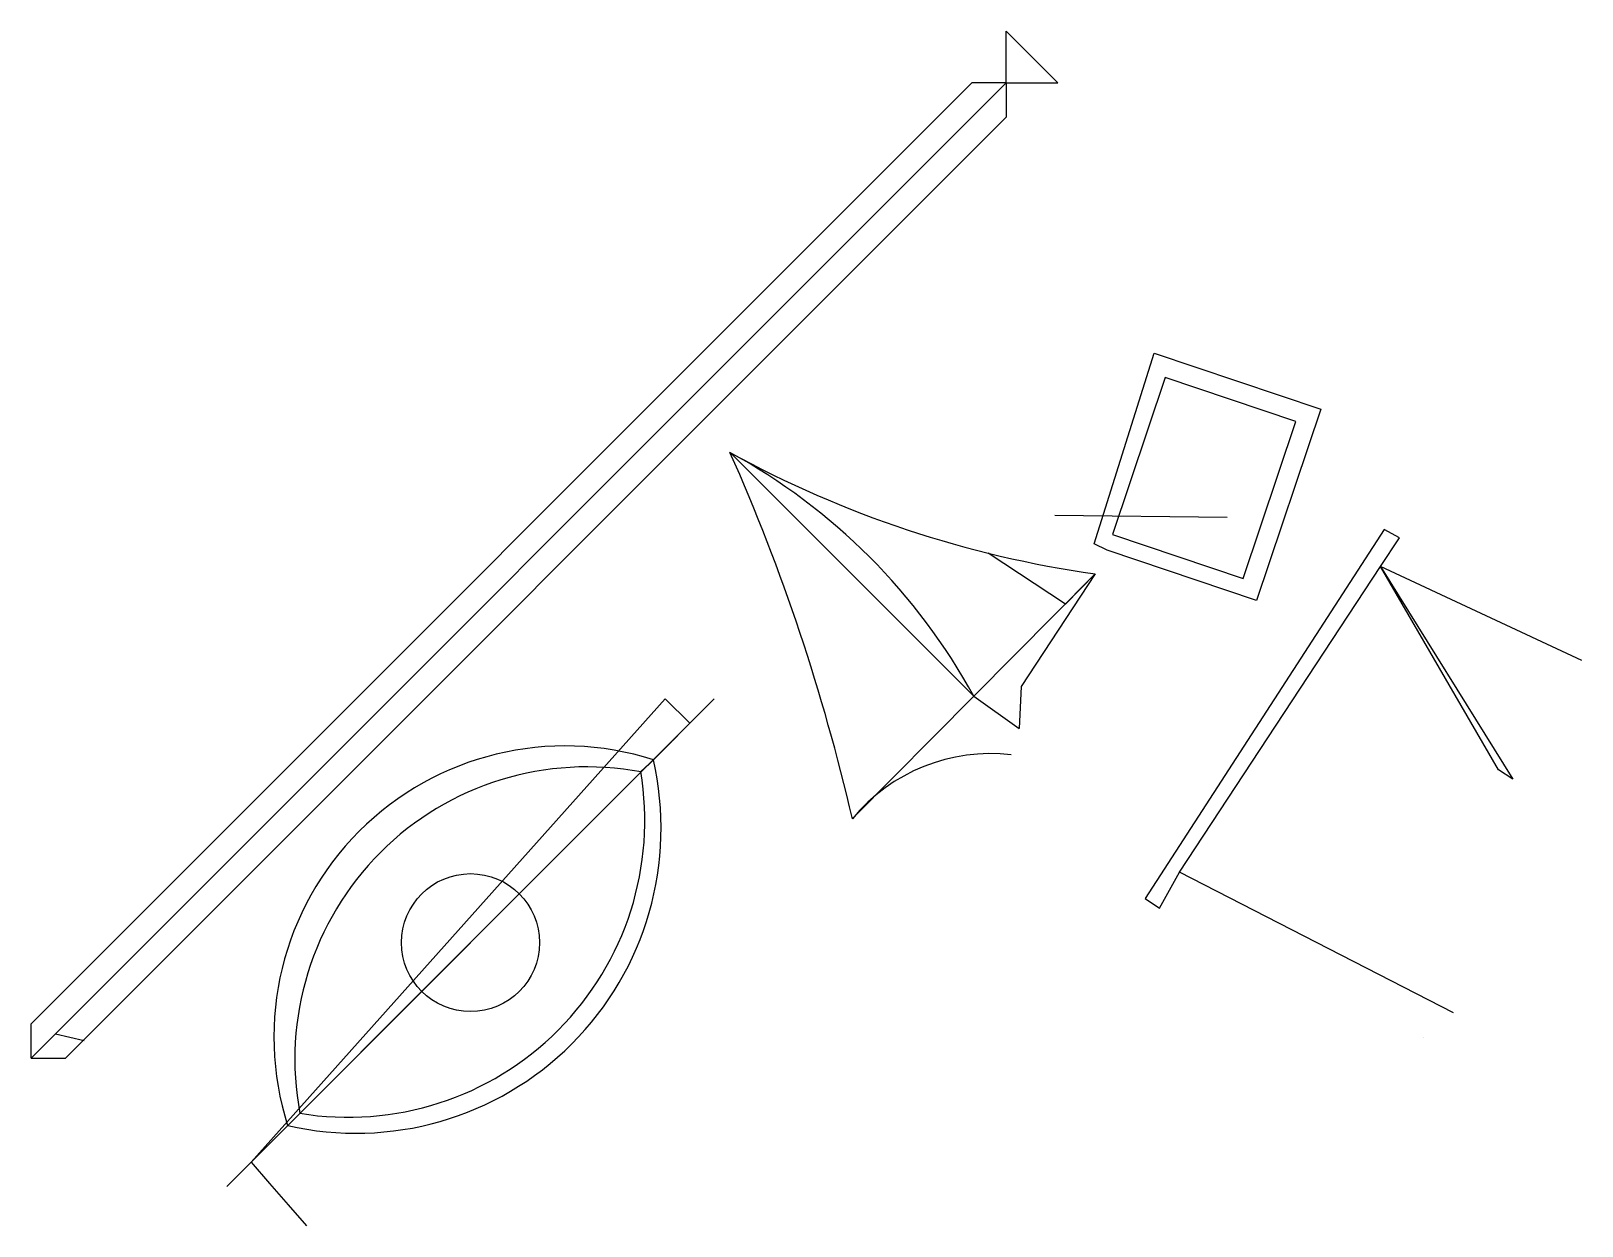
# Model space of a CAD drawing. Header units: inches. Extents: x -29.6 to 15.4, y -6.1 to 28.5.
import ezdxf

# ---------------------------------------------------------------- set-up
doc = ezdxf.new("R2010")
doc.units = ezdxf.units.IN
doc.header["$MEASUREMENT"] = 0

msp = doc.modelspace()

# ---------------------------------------------------------------- linework, layer by layer
at = {"color": 51}
for p, q in [((-1.279, 27.046, -20), (-1.279, 28.546, -20)), ((-1.279, 28.546, -20), (0.221, 27.046)), ((-29.563, -1.238), (-1.279, 27.046)), ((-2.279, 27.046), (-29.563, -0.238)), ((-1.279, 27.046), (-2.279, 27.046)), ((-1.279, 27.046), (0.221, 27.046)), ((-1.279, 27.046, -20), (-1.279, 26.046, -20)), ((-29.563, -1.238), (-29.563, -0.238)), ((-29.563, -1.238), (-28.856, -0.531)), ((-28.856, -0.531, -2), (-28.021, -0.728, -1.485)), ((-28.856, -0.531, -2), (-28.856, -0.531, -3)), ((-29.563, -1.238, -20), (-28.563, -1.238, -20))]:
    msp.add_line(p, q, dxfattribs=at)
at = {"color": 6}
for p, q in [((-29.563, -1.238, -20), (-1.279, 27.046, -20)), ((-1.279, 27.046), (-1.279, 27.046, -20)), ((-29.563, -1.238), (-29.563, -1.238, -20))]:
    msp.add_line(p, q, dxfattribs=at)
at = {"color": 119}
for p, q in [((-1.279, 26.046, -20), (-28.563, -1.238, -20)), ((15.42, 10.298, -0.134), (9.575, 13.018, -0.134)), ((9.575, 13.018, -0.134), (13.417, 6.849, -0.134)), ((11.698, 0.074, -0.134), (3.744, 4.16, -0.134))]:
    msp.add_line(p, q, dxfattribs=at)
at = {"color": 254}
for p, q in [((1.274, 13.675), (3.017, 19.202)), ((3.017, 19.202), (7.845, 17.582)), ((7.845, 17.582), (5.984, 12.035)), ((-9.29, 16.327, 0.399), (-2.219, 9.256, 0.399)), ((5.13, 14.437), (0.131, 14.494)), ((1.647, 13.49), (1.274, 13.675)), ((0.438, 11.932, 0.399), (-1.802, 13.407, 0.399)), ((5.984, 12.035), (1.647, 13.49)), ((-2.219, 9.256, 0.399), (1.303, 12.804, 0.399)), ((1.303, 12.804, 0.399), (0.438, 11.932, 0.399)), ((-23.18, -4.25, -13.5), (-11.173, 9.185, -14.5)), ((-11.173, 9.185, -14.5), (-10.452, 8.478, -5.5)), ((-2.219, 9.256, 0.399), (-5.742, 5.707, 0.399)), ((-16.816, 2.114, -5.496), (-10.452, 8.478, -5.5)), ((-10.452, 8.478, -13.5), (-11.512, 7.417, -13.5)), ((-11.159, 7.771, -13.5), (-10.805, 8.124, -13.5)), ((-11.512, 7.417, -13.5), (-11.159, 7.771, -13.5)), ((-11.512, 7.417, -13.5), (-11.866, 7.063, -13.5)), ((-11.512, 7.417, -13.5), (-11.866, 7.063, -13.5)), ((-11.512, 7.417, -13.5), (-11.512, 7.417, -11)), ((-11.866, 7.063, -13.5), (-11.866, 7.063, -11.5)), ((-5.566, 5.885, 0.399), (-4.694, 6.762, 0.399)), ((-4.694, 6.762, 0.399), (-4.694, 6.762, 2.122)), ((-4.646, 6.731, 0.399), (-4.646, 6.731, 0.399)), ((-5.742, 5.707, 0.399), (-5.39, 6.062, 0.399)), ((-16.816, 2.114, -5.496), (-23.18, -4.25, -5.5)), ((10.81, -0.626), (10.81, -0.626)), ((-22.472, -3.543, -13.5), (-21.942, -3.013, -13.5)), ((-22.119, -3.19, -13.5), (-21.765, -2.836, -13.5)), ((-22.119, -3.19, -13.5), (-21.765, -2.836, -13.5)), ((-21.765, -2.836, -13.5), (-21.765, -2.836, -11.5)), ((-23.18, -4.25, -13.5), (-22.119, -3.19, -13.5)), ((-22.119, -3.19, -13.5), (-22.119, -3.19, -11)), ((-23.18, -4.25, -5.5), (-23.18, -4.25, -13.5)), ((-23.18, -4.25, -5.492), (-23.18, -4.25, -4.992))]:
    msp.add_line(p, q, dxfattribs=at)
at = {"color": 9}
for p, q in [((9.686, 14.092, -0.134), (2.751, 3.391, -0.134)), ((10.125, 13.854, -0.134), (9.686, 14.092, -0.134)), ((9.575, 13.018, -0.134), (10.125, 13.854, -0.134)), ((3.744, 4.16, -0.134), (9.575, 13.018, -0.134)), ((13, 7.124, -0.134), (9.575, 13.018, -0.134)), ((13.417, 6.849, -0.134), (13, 7.124, -0.134)), ((3.168, 3.116, -0.134), (3.744, 4.16, -0.134)), ((2.751, 3.391, -0.134), (3.168, 3.116, -0.134))]:
    msp.add_line(p, q, dxfattribs=at)
at = {"color": 26}
for p, q in [((1.303, 12.804, 0.399), (-0.843, 9.544, 0.399)), ((-0.843, 9.544, 0.399), (-0.904, 8.324, 0.399)), ((-2.219, 9.256, 0.399), (-0.904, 8.324, 0.399))]:
    msp.add_line(p, q, dxfattribs=at)
for p, q in [((-10.452, 8.478, 3.5), (-9.745, 9.185, 3.5)), ((-10.452, 8.478, -14.5), (-9.745, 9.185, -14.5)), ((-9.745, 9.185, -14.5), (-9.745, 9.185, 3.5)), ((-23.18, -4.25, 2.5), (-10.452, 8.478, 2.5)), ((-23.18, -4.25, -13.5), (-10.452, 8.478, -13.5)), ((-10.452, 8.478, 3.5), (-23.18, -4.25, 3.5)), ((-23.18, -4.25, -14.5), (-10.452, 8.478, -14.5)), ((-10.452, 8.478, 2.5), (-10.452, 8.478, -13.5)), ((-11.512, 7.417, 2.5), (-11.879, 7.077, 2.5)), ((-11.512, 7.417, 2.5), (-11.879, 7.077, 2.5)), ((-11.512, 7.417, 2.5), (-11.512, 7.417)), ((-11.879, 7.077, 2.5), (-11.879, 7.077, 0.5)), ((-22.119, -3.19, 2.5), (-21.766, -2.836, 2.5)), ((-22.119, -3.19, 2.5), (-21.766, -2.836, 2.5)), ((-21.766, -2.836, 2.5), (-21.766, -2.836, 0.5)), ((-22.119, -3.19, 2.5), (-22.119, -3.19)), ((-23.18, -4.25, 3.5), (-23.887, -4.957, 3.5)), ((-23.18, -4.25, -14.5), (-23.887, -4.957, -14.5)), ((-23.18, -4.25, 2.5), (-23.18, -4.25, -13.5)), ((-23.18, -4.25, 2.5), (-23.18, -4.25, -5.492)), ((-23.18, -4.25, -13.5), (-23.18, -4.25, -13.5)), ((-23.18, -4.25, -14.5), (-22.645, -4.867, -13.923)), ((-22.645, -4.867, -13.923), (-22.109, -5.485, -13.346)), ((-23.887, -4.957, -14.5), (-23.887, -4.957, 3.5)), ((-22.109, -5.485, -13.346), (-21.574, -6.102, -12.769))]:
    msp.add_line(p, q)
at = {"color": 94}
msp.add_line((-22.119, -3.19, -13.5), (-22.472, -3.543, -13.5), dxfattribs=at)
at = {"color": 254}
msp.add_lwpolyline([(1.801, 13.947), (5.596, 12.673), (7.123, 17.224), (3.327, 18.497)], close=True, dxfattribs=at)
msp.add_circle((-16.816, 2.114, -5.496), 2, dxfattribs=at)
for centre, radius, start, end in [((5.679, 43.655, 0.399), 31.16, 241.2873, 261.9267), ((-63.024, -7.531, 0.399), 58.792, 13.01293, 23.94123), ((-17.802, 0.744, 0.399), 17.756, 28.6442, 61.3558), ((-14.076, -0.626, -11), 8.442, 72.3242, 197.6758), ((-13.439, -1.263, -11.5), 8.473, 79.2988, 190.7012), ((-1.738, 2.403, 0.399), 5.191, 83.2845, 140.462), ((-20.363, 5.653, 0.5), 8.603, 260.6186, 9.5312)]:
    msp.add_arc(centre, radius, start, end, dxfattribs=at)
msp.add_arc((-20.138, 5.436), 8.85, 257.0655, 12.9345)

doc.saveas('drawing.dxf')
